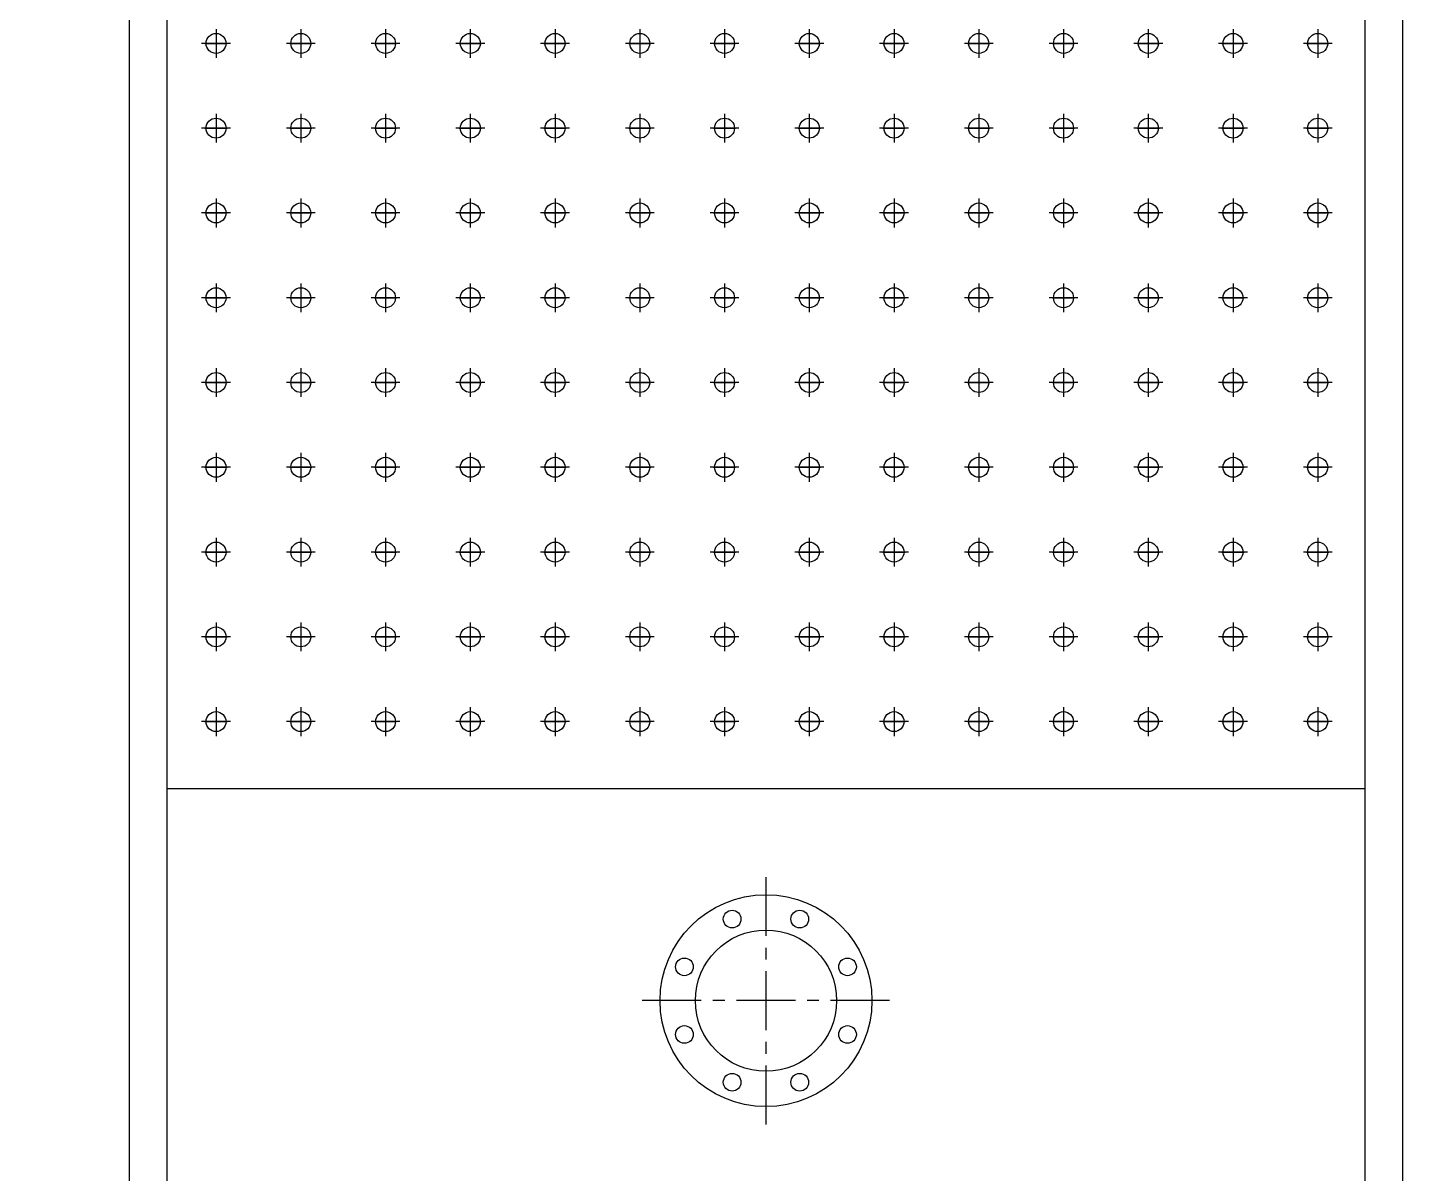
# Model space of a CAD drawing. Header units: millimetres. Extents: x 0 to 16815, y 0 to 11890.
# Drawn here: x 5925 to 7385, y 8823 to 10039 of the extents above; entities that cross this region are included whole.
import ezdxf

# ---------------------------------------------------------------- set-up
doc = ezdxf.new("R2010")
doc.units = ezdxf.units.MM
doc.linetypes.add('CENTER', pattern=[2, 1.25, -0.25, 0.25, -0.25])
doc.layers.add('CENTER', color=1, linetype='CENTER')

msp = doc.modelspace()

# ---------------------------------------------------------------- linework, layer by layer
at = {"color": 3}
for p, q in [((6032.8, 7646.3), (6032.8, 10366.3)), ((6072.8, 7646.3), (6072.8, 10366.3)), ((7344.8, 9231.3), (6072.8, 9231.3))]:
    msp.add_line(p, q, dxfattribs=at)
for points in [[(1984.8, 7606.3), (1984.8, 10406.3), (7384.8, 10406.3), (7384.8, 7606.3)], [(2024.8, 7646.3), (2024.8, 10366.3), (7344.8, 10366.3), (7344.8, 7646.3)]]:
    msp.add_lwpolyline(points, close=True, dxfattribs=at)
for centre in [(6124.8, 10022.5), (6214.8, 10022.5), (6304.8, 10022.5), (6394.8, 10022.5), (6484.8, 10022.5), (6574.8, 10022.5), (6664.8, 10022.5), (6754.8, 10022.5), (6844.8, 10022.5), (6934.8, 10022.5), (7024.8, 10022.5), (7114.8, 10022.5), (7204.8, 10022.5), (7294.8, 10022.5), (6124.8, 9932.5), (6214.8, 9932.5), (6304.8, 9932.5), (6394.8, 9932.5), (6484.8, 9932.5), (6574.8, 9932.5), (6664.8, 9932.5), (6754.8, 9932.5), (6844.8, 9932.5), (6934.8, 9932.5), (7024.8, 9932.5), (7114.8, 9932.5), (7204.8, 9932.5), (7294.8, 9932.5), (6124.8, 9842.5), (6214.8, 9842.5), (6304.8, 9842.5), (6394.8, 9842.5), (6484.8, 9842.5), (6574.8, 9842.5), (6664.8, 9842.5), (6754.8, 9842.5), (6844.8, 9842.5), (6934.8, 9842.5), (7024.8, 9842.5), (7114.8, 9842.5), (7204.8, 9842.5), (7294.8, 9842.5), (6124.8, 9752.5), (6214.8, 9752.5), (6304.8, 9752.5), (6394.8, 9752.5), (6484.8, 9752.5), (6574.8, 9752.5), (6664.8, 9752.5), (6754.8, 9752.5), (6844.8, 9752.5), (6934.8, 9752.5), (7024.8, 9752.5), (7114.8, 9752.5), (7204.8, 9752.5), (7294.8, 9752.5), (6124.8, 9662.5), (6214.8, 9662.5), (6304.8, 9662.5), (6394.8, 9662.5), (6484.8, 9662.5), (6574.8, 9662.5), (6664.8, 9662.5), (6754.8, 9662.5), (6844.8, 9662.5), (6934.8, 9662.5), (7024.8, 9662.5), (7114.8, 9662.5), (7204.8, 9662.5), (7294.8, 9662.5), (6124.8, 9572.5), (6214.8, 9572.5), (6304.8, 9572.5), (6394.8, 9572.5), (6484.8, 9572.5), (6574.8, 9572.5), (6664.8, 9572.5), (6754.8, 9572.5), (6844.8, 9572.5), (6934.8, 9572.5), (7024.8, 9572.5), (7114.8, 9572.5), (7204.8, 9572.5), (7294.8, 9572.5), (6124.8, 9482.5), (6214.8, 9482.5), (6304.8, 9482.5), (6394.8, 9482.5), (6484.8, 9482.5), (6574.8, 9482.5), (6664.8, 9482.5), (6754.8, 9482.5), (6844.8, 9482.5), (6934.8, 9482.5), (7024.8, 9482.5), (7114.8, 9482.5), (7204.8, 9482.5), (7294.8, 9482.5), (6124.8, 9392.5), (6214.8, 9392.5), (6304.8, 9392.5), (6394.8, 9392.5), (6484.8, 9392.5), (6574.8, 9392.5), (6664.8, 9392.5), (6754.8, 9392.5), (6844.8, 9392.5), (6934.8, 9392.5), (7024.8, 9392.5), (7114.8, 9392.5), (7204.8, 9392.5), (7294.8, 9392.5), (6124.8, 9302.5), (6214.8, 9302.5), (6304.8, 9302.5), (6394.8, 9302.5), (6484.8, 9302.5), (6574.8, 9302.5), (6664.8, 9302.5), (6754.8, 9302.5), (6844.8, 9302.5), (6934.8, 9302.5), (7024.8, 9302.5), (7114.8, 9302.5), (7204.8, 9302.5), (7294.8, 9302.5)]:
    msp.add_circle(centre, 10.6)
for centre, radius in [((6708.8, 9006.3), 112.5), ((6672.9, 9092.9), 9.38), ((6744.7, 9092.9), 9.38), ((6708.8, 9006.3), 75), ((6622.2, 9042.2), 9.38), ((6795.4, 9042.2), 9.38), ((6622.2, 8970.4), 9.38), ((6795.4, 8970.4), 9.38), ((6672.9, 8919.7), 9.38), ((6744.7, 8919.7), 9.38)]:
    msp.add_circle(centre, radius, dxfattribs=at)
at = {"layer": 'CENTER', "linetype": 'CENTER', "ltscale": 50}
for p, q in [((6124.8, 10037.8), (6124.8, 10007.2)), ((6124.8, 10034.3), (6124.8, 10010.8)), ((6214.8, 10037.8), (6214.8, 10007.2)), ((6214.8, 10034.3), (6214.8, 10010.8)), ((6304.8, 10037.8), (6304.8, 10007.2)), ((6304.8, 10034.3), (6304.8, 10010.8)), ((6394.8, 10037.8), (6394.8, 10007.2)), ((6394.8, 10034.3), (6394.8, 10010.8)), ((6484.8, 10037.8), (6484.8, 10007.2)), ((6484.8, 10034.3), (6484.8, 10010.8)), ((6574.8, 10037.8), (6574.8, 10007.2)), ((6574.8, 10034.3), (6574.8, 10010.8)), ((6664.8, 10037.8), (6664.8, 10007.2)), ((6664.8, 10034.3), (6664.8, 10010.8)), ((6754.8, 10037.8), (6754.8, 10007.2)), ((6754.8, 10034.3), (6754.8, 10010.8)), ((6844.8, 10037.8), (6844.8, 10007.2)), ((6844.8, 10034.3), (6844.8, 10010.8)), ((6934.8, 10037.8), (6934.8, 10007.2)), ((6934.8, 10034.3), (6934.8, 10010.8)), ((7024.8, 10037.8), (7024.8, 10007.2)), ((7024.8, 10034.3), (7024.8, 10010.8)), ((7114.8, 10037.8), (7114.8, 10007.2)), ((7114.8, 10034.3), (7114.8, 10010.8)), ((7204.8, 10037.8), (7204.8, 10007.2)), ((7204.8, 10034.3), (7204.8, 10010.8)), ((7294.8, 10037.8), (7294.8, 10007.2)), ((7294.8, 10034.3), (7294.8, 10010.8)), ((6140.1, 10022.5), (6109.5, 10022.5)), ((6113, 10022.5), (6136.6, 10022.5)), ((6136.6, 10022.5), (6113, 10022.5)), ((6113, 10022.5), (6136.6, 10022.5)), ((6230.1, 10022.5), (6199.5, 10022.5)), ((6203, 10022.5), (6226.6, 10022.5)), ((6226.6, 10022.5), (6203, 10022.5)), ((6203, 10022.5), (6226.6, 10022.5)), ((6320.1, 10022.5), (6289.5, 10022.5)), ((6293, 10022.5), (6316.6, 10022.5)), ((6316.6, 10022.5), (6293, 10022.5)), ((6293, 10022.5), (6316.6, 10022.5)), ((6410.1, 10022.5), (6379.5, 10022.5)), ((6383, 10022.5), (6406.6, 10022.5)), ((6406.6, 10022.5), (6383, 10022.5)), ((6383, 10022.5), (6406.6, 10022.5)), ((6500.1, 10022.5), (6469.5, 10022.5)), ((6473, 10022.5), (6496.6, 10022.5)), ((6496.6, 10022.5), (6473, 10022.5)), ((6473, 10022.5), (6496.6, 10022.5)), ((6590.1, 10022.5), (6559.5, 10022.5)), ((6563, 10022.5), (6586.6, 10022.5)), ((6586.6, 10022.5), (6563, 10022.5)), ((6563, 10022.5), (6586.6, 10022.5)), ((6680.1, 10022.5), (6649.5, 10022.5)), ((6653, 10022.5), (6676.6, 10022.5)), ((6676.6, 10022.5), (6653, 10022.5)), ((6653, 10022.5), (6676.6, 10022.5)), ((6770.1, 10022.5), (6739.5, 10022.5)), ((6743, 10022.5), (6766.6, 10022.5)), ((6766.6, 10022.5), (6743, 10022.5)), ((6743, 10022.5), (6766.6, 10022.5)), ((6860.1, 10022.5), (6829.5, 10022.5)), ((6833, 10022.5), (6856.6, 10022.5)), ((6856.6, 10022.5), (6833, 10022.5)), ((6833, 10022.5), (6856.6, 10022.5)), ((6950.1, 10022.5), (6919.5, 10022.5)), ((6923, 10022.5), (6946.6, 10022.5)), ((6946.6, 10022.5), (6923, 10022.5)), ((6923, 10022.5), (6946.6, 10022.5)), ((7040.1, 10022.5), (7009.5, 10022.5)), ((7013, 10022.5), (7036.6, 10022.5)), ((7036.6, 10022.5), (7013, 10022.5)), ((7013, 10022.5), (7036.6, 10022.5)), ((7130.1, 10022.5), (7099.5, 10022.5)), ((7103, 10022.5), (7126.6, 10022.5)), ((7126.6, 10022.5), (7103, 10022.5)), ((7103, 10022.5), (7126.6, 10022.5)), ((7220.1, 10022.5), (7189.5, 10022.5)), ((7193, 10022.5), (7216.6, 10022.5)), ((7216.6, 10022.5), (7193, 10022.5)), ((7193, 10022.5), (7216.6, 10022.5)), ((7310.1, 10022.5), (7279.5, 10022.5)), ((7283, 10022.5), (7306.6, 10022.5)), ((7306.6, 10022.5), (7283, 10022.5)), ((7283, 10022.5), (7306.6, 10022.5)), ((6124.8, 9947.8), (6124.8, 9917.2)), ((6124.8, 9944.3), (6124.8, 9920.8)), ((6214.8, 9947.8), (6214.8, 9917.2)), ((6214.8, 9944.3), (6214.8, 9920.8)), ((6304.8, 9947.8), (6304.8, 9917.2)), ((6304.8, 9944.3), (6304.8, 9920.8)), ((6394.8, 9947.8), (6394.8, 9917.2)), ((6394.8, 9944.3), (6394.8, 9920.8)), ((6484.8, 9947.8), (6484.8, 9917.2)), ((6484.8, 9944.3), (6484.8, 9920.8)), ((6574.8, 9947.8), (6574.8, 9917.2)), ((6574.8, 9944.3), (6574.8, 9920.8)), ((6664.8, 9947.8), (6664.8, 9917.2)), ((6664.8, 9944.3), (6664.8, 9920.8)), ((6754.8, 9947.8), (6754.8, 9917.2)), ((6754.8, 9944.3), (6754.8, 9920.8)), ((6844.8, 9947.8), (6844.8, 9917.2)), ((6844.8, 9944.3), (6844.8, 9920.8)), ((6934.8, 9947.8), (6934.8, 9917.2)), ((6934.8, 9944.3), (6934.8, 9920.8)), ((7024.8, 9947.8), (7024.8, 9917.2)), ((7024.8, 9944.3), (7024.8, 9920.8)), ((7114.8, 9947.8), (7114.8, 9917.2)), ((7114.8, 9944.3), (7114.8, 9920.8)), ((7204.8, 9947.8), (7204.8, 9917.2)), ((7204.8, 9944.3), (7204.8, 9920.8)), ((7294.8, 9947.8), (7294.8, 9917.2)), ((7294.8, 9944.3), (7294.8, 9920.8)), ((6140.1, 9932.5), (6109.5, 9932.5)), ((6113, 9932.5), (6136.6, 9932.5)), ((6136.6, 9932.5), (6113, 9932.5)), ((6113, 9932.5), (6136.6, 9932.5)), ((6230.1, 9932.5), (6199.5, 9932.5)), ((6203, 9932.5), (6226.6, 9932.5)), ((6226.6, 9932.5), (6203, 9932.5)), ((6203, 9932.5), (6226.6, 9932.5)), ((6320.1, 9932.5), (6289.5, 9932.5)), ((6293, 9932.5), (6316.6, 9932.5)), ((6316.6, 9932.5), (6293, 9932.5)), ((6293, 9932.5), (6316.6, 9932.5)), ((6410.1, 9932.5), (6379.5, 9932.5)), ((6383, 9932.5), (6406.6, 9932.5)), ((6406.6, 9932.5), (6383, 9932.5)), ((6383, 9932.5), (6406.6, 9932.5)), ((6500.1, 9932.5), (6469.5, 9932.5)), ((6473, 9932.5), (6496.6, 9932.5)), ((6496.6, 9932.5), (6473, 9932.5)), ((6473, 9932.5), (6496.6, 9932.5)), ((6590.1, 9932.5), (6559.5, 9932.5)), ((6563, 9932.5), (6586.6, 9932.5)), ((6586.6, 9932.5), (6563, 9932.5)), ((6563, 9932.5), (6586.6, 9932.5)), ((6680.1, 9932.5), (6649.5, 9932.5)), ((6653, 9932.5), (6676.6, 9932.5)), ((6676.6, 9932.5), (6653, 9932.5)), ((6653, 9932.5), (6676.6, 9932.5)), ((6770.1, 9932.5), (6739.5, 9932.5)), ((6743, 9932.5), (6766.6, 9932.5)), ((6766.6, 9932.5), (6743, 9932.5)), ((6743, 9932.5), (6766.6, 9932.5)), ((6860.1, 9932.5), (6829.5, 9932.5)), ((6833, 9932.5), (6856.6, 9932.5)), ((6856.6, 9932.5), (6833, 9932.5)), ((6833, 9932.5), (6856.6, 9932.5)), ((6950.1, 9932.5), (6919.5, 9932.5)), ((6923, 9932.5), (6946.6, 9932.5)), ((6946.6, 9932.5), (6923, 9932.5)), ((6923, 9932.5), (6946.6, 9932.5)), ((7040.1, 9932.5), (7009.5, 9932.5)), ((7013, 9932.5), (7036.6, 9932.5)), ((7036.6, 9932.5), (7013, 9932.5)), ((7013, 9932.5), (7036.6, 9932.5)), ((7130.1, 9932.5), (7099.5, 9932.5)), ((7103, 9932.5), (7126.6, 9932.5)), ((7126.6, 9932.5), (7103, 9932.5)), ((7103, 9932.5), (7126.6, 9932.5)), ((7220.1, 9932.5), (7189.5, 9932.5)), ((7193, 9932.5), (7216.6, 9932.5)), ((7216.6, 9932.5), (7193, 9932.5)), ((7193, 9932.5), (7216.6, 9932.5)), ((7310.1, 9932.5), (7279.5, 9932.5)), ((7283, 9932.5), (7306.6, 9932.5)), ((7306.6, 9932.5), (7283, 9932.5)), ((7283, 9932.5), (7306.6, 9932.5)), ((6124.8, 9857.8), (6124.8, 9827.2)), ((6214.8, 9857.8), (6214.8, 9827.2)), ((6304.8, 9857.8), (6304.8, 9827.2)), ((6394.8, 9857.8), (6394.8, 9827.2)), ((6484.8, 9857.8), (6484.8, 9827.2)), ((6574.8, 9857.8), (6574.8, 9827.2)), ((6664.8, 9857.8), (6664.8, 9827.2)), ((6754.8, 9857.8), (6754.8, 9827.2)), ((6844.8, 9857.8), (6844.8, 9827.2)), ((6934.8, 9857.8), (6934.8, 9827.2)), ((7024.8, 9857.8), (7024.8, 9827.2)), ((7114.8, 9857.8), (7114.8, 9827.2)), ((7204.8, 9857.8), (7204.8, 9827.2)), ((7294.8, 9857.8), (7294.8, 9827.2)), ((6140.1, 9842.5), (6109.5, 9842.5)), ((6113, 9842.5), (6136.6, 9842.5)), ((6136.6, 9842.5), (6113, 9842.5)), ((6113, 9842.5), (6136.6, 9842.5)), ((6124.8, 9854.3), (6124.8, 9830.8)), ((6230.1, 9842.5), (6199.5, 9842.5)), ((6203, 9842.5), (6226.6, 9842.5)), ((6226.6, 9842.5), (6203, 9842.5)), ((6203, 9842.5), (6226.6, 9842.5)), ((6214.8, 9854.3), (6214.8, 9830.8)), ((6320.1, 9842.5), (6289.5, 9842.5)), ((6293, 9842.5), (6316.6, 9842.5)), ((6316.6, 9842.5), (6293, 9842.5)), ((6293, 9842.5), (6316.6, 9842.5)), ((6304.8, 9854.3), (6304.8, 9830.8)), ((6410.1, 9842.5), (6379.5, 9842.5)), ((6383, 9842.5), (6406.6, 9842.5)), ((6406.6, 9842.5), (6383, 9842.5)), ((6383, 9842.5), (6406.6, 9842.5)), ((6394.8, 9854.3), (6394.8, 9830.8)), ((6500.1, 9842.5), (6469.5, 9842.5)), ((6473, 9842.5), (6496.6, 9842.5)), ((6496.6, 9842.5), (6473, 9842.5)), ((6473, 9842.5), (6496.6, 9842.5)), ((6484.8, 9854.3), (6484.8, 9830.8)), ((6590.1, 9842.5), (6559.5, 9842.5)), ((6563, 9842.5), (6586.6, 9842.5)), ((6586.6, 9842.5), (6563, 9842.5)), ((6563, 9842.5), (6586.6, 9842.5)), ((6574.8, 9854.3), (6574.8, 9830.8)), ((6680.1, 9842.5), (6649.5, 9842.5)), ((6653, 9842.5), (6676.6, 9842.5)), ((6676.6, 9842.5), (6653, 9842.5)), ((6653, 9842.5), (6676.6, 9842.5)), ((6664.8, 9854.3), (6664.8, 9830.8)), ((6770.1, 9842.5), (6739.5, 9842.5)), ((6743, 9842.5), (6766.6, 9842.5)), ((6766.6, 9842.5), (6743, 9842.5)), ((6743, 9842.5), (6766.6, 9842.5)), ((6754.8, 9854.3), (6754.8, 9830.8)), ((6860.1, 9842.5), (6829.5, 9842.5)), ((6833, 9842.5), (6856.6, 9842.5)), ((6856.6, 9842.5), (6833, 9842.5)), ((6833, 9842.5), (6856.6, 9842.5)), ((6844.8, 9854.3), (6844.8, 9830.8)), ((6950.1, 9842.5), (6919.5, 9842.5)), ((6923, 9842.5), (6946.6, 9842.5)), ((6946.6, 9842.5), (6923, 9842.5)), ((6923, 9842.5), (6946.6, 9842.5)), ((6934.8, 9854.3), (6934.8, 9830.8)), ((7040.1, 9842.5), (7009.5, 9842.5)), ((7013, 9842.5), (7036.6, 9842.5)), ((7036.6, 9842.5), (7013, 9842.5)), ((7013, 9842.5), (7036.6, 9842.5)), ((7024.8, 9854.3), (7024.8, 9830.8)), ((7130.1, 9842.5), (7099.5, 9842.5)), ((7103, 9842.5), (7126.6, 9842.5)), ((7126.6, 9842.5), (7103, 9842.5)), ((7103, 9842.5), (7126.6, 9842.5)), ((7114.8, 9854.3), (7114.8, 9830.8)), ((7220.1, 9842.5), (7189.5, 9842.5)), ((7193, 9842.5), (7216.6, 9842.5)), ((7216.6, 9842.5), (7193, 9842.5)), ((7193, 9842.5), (7216.6, 9842.5)), ((7204.8, 9854.3), (7204.8, 9830.8)), ((7310.1, 9842.5), (7279.5, 9842.5)), ((7283, 9842.5), (7306.6, 9842.5)), ((7306.6, 9842.5), (7283, 9842.5)), ((7283, 9842.5), (7306.6, 9842.5)), ((7294.8, 9854.3), (7294.8, 9830.8)), ((6124.8, 9767.8), (6124.8, 9737.2)), ((6124.8, 9764.3), (6124.8, 9740.8)), ((6214.8, 9767.8), (6214.8, 9737.2)), ((6214.8, 9764.3), (6214.8, 9740.8)), ((6304.8, 9767.8), (6304.8, 9737.2)), ((6304.8, 9764.3), (6304.8, 9740.8)), ((6394.8, 9767.8), (6394.8, 9737.2)), ((6394.8, 9764.3), (6394.8, 9740.8)), ((6484.8, 9767.8), (6484.8, 9737.2)), ((6484.8, 9764.3), (6484.8, 9740.8)), ((6574.8, 9767.8), (6574.8, 9737.2)), ((6574.8, 9764.3), (6574.8, 9740.8)), ((6664.8, 9767.8), (6664.8, 9737.2)), ((6664.8, 9764.3), (6664.8, 9740.8)), ((6754.8, 9767.8), (6754.8, 9737.2)), ((6754.8, 9764.3), (6754.8, 9740.8)), ((6844.8, 9767.8), (6844.8, 9737.2)), ((6844.8, 9764.3), (6844.8, 9740.8)), ((6934.8, 9767.8), (6934.8, 9737.2)), ((6934.8, 9764.3), (6934.8, 9740.8)), ((7024.8, 9767.8), (7024.8, 9737.2)), ((7024.8, 9764.3), (7024.8, 9740.8)), ((7114.8, 9767.8), (7114.8, 9737.2)), ((7114.8, 9764.3), (7114.8, 9740.8)), ((7204.8, 9767.8), (7204.8, 9737.2)), ((7204.8, 9764.3), (7204.8, 9740.8)), ((7294.8, 9767.8), (7294.8, 9737.2)), ((7294.8, 9764.3), (7294.8, 9740.8)), ((6140.1, 9752.5), (6109.5, 9752.5)), ((6113, 9752.5), (6136.6, 9752.5)), ((6136.6, 9752.5), (6113, 9752.5)), ((6113, 9752.5), (6136.6, 9752.5)), ((6230.1, 9752.5), (6199.5, 9752.5)), ((6203, 9752.5), (6226.6, 9752.5)), ((6226.6, 9752.5), (6203, 9752.5)), ((6203, 9752.5), (6226.6, 9752.5)), ((6320.1, 9752.5), (6289.5, 9752.5)), ((6293, 9752.5), (6316.6, 9752.5)), ((6316.6, 9752.5), (6293, 9752.5)), ((6293, 9752.5), (6316.6, 9752.5)), ((6410.1, 9752.5), (6379.5, 9752.5)), ((6383, 9752.5), (6406.6, 9752.5)), ((6406.6, 9752.5), (6383, 9752.5)), ((6383, 9752.5), (6406.6, 9752.5)), ((6500.1, 9752.5), (6469.5, 9752.5)), ((6473, 9752.5), (6496.6, 9752.5)), ((6496.6, 9752.5), (6473, 9752.5)), ((6473, 9752.5), (6496.6, 9752.5)), ((6590.1, 9752.5), (6559.5, 9752.5)), ((6563, 9752.5), (6586.6, 9752.5)), ((6586.6, 9752.5), (6563, 9752.5)), ((6563, 9752.5), (6586.6, 9752.5)), ((6680.1, 9752.5), (6649.5, 9752.5)), ((6653, 9752.5), (6676.6, 9752.5)), ((6676.6, 9752.5), (6653, 9752.5)), ((6653, 9752.5), (6676.6, 9752.5)), ((6770.1, 9752.5), (6739.5, 9752.5)), ((6743, 9752.5), (6766.6, 9752.5)), ((6766.6, 9752.5), (6743, 9752.5)), ((6743, 9752.5), (6766.6, 9752.5)), ((6860.1, 9752.5), (6829.5, 9752.5)), ((6833, 9752.5), (6856.6, 9752.5)), ((6856.6, 9752.5), (6833, 9752.5)), ((6833, 9752.5), (6856.6, 9752.5)), ((6950.1, 9752.5), (6919.5, 9752.5)), ((6923, 9752.5), (6946.6, 9752.5)), ((6946.6, 9752.5), (6923, 9752.5)), ((6923, 9752.5), (6946.6, 9752.5)), ((7040.1, 9752.5), (7009.5, 9752.5)), ((7013, 9752.5), (7036.6, 9752.5)), ((7036.6, 9752.5), (7013, 9752.5)), ((7013, 9752.5), (7036.6, 9752.5)), ((7130.1, 9752.5), (7099.5, 9752.5)), ((7103, 9752.5), (7126.6, 9752.5)), ((7126.6, 9752.5), (7103, 9752.5)), ((7103, 9752.5), (7126.6, 9752.5)), ((7220.1, 9752.5), (7189.5, 9752.5)), ((7193, 9752.5), (7216.6, 9752.5)), ((7216.6, 9752.5), (7193, 9752.5)), ((7193, 9752.5), (7216.6, 9752.5)), ((7310.1, 9752.5), (7279.5, 9752.5)), ((7283, 9752.5), (7306.6, 9752.5)), ((7306.6, 9752.5), (7283, 9752.5)), ((7283, 9752.5), (7306.6, 9752.5)), ((6124.8, 9677.8), (6124.8, 9647.2)), ((6124.8, 9674.3), (6124.8, 9650.8)), ((6214.8, 9677.8), (6214.8, 9647.2)), ((6214.8, 9674.3), (6214.8, 9650.8)), ((6304.8, 9677.8), (6304.8, 9647.2)), ((6304.8, 9674.3), (6304.8, 9650.8)), ((6394.8, 9677.8), (6394.8, 9647.2)), ((6394.8, 9674.3), (6394.8, 9650.8)), ((6484.8, 9677.8), (6484.8, 9647.2)), ((6484.8, 9674.3), (6484.8, 9650.8)), ((6574.8, 9677.8), (6574.8, 9647.2)), ((6574.8, 9674.3), (6574.8, 9650.8)), ((6664.8, 9677.8), (6664.8, 9647.2)), ((6664.8, 9674.3), (6664.8, 9650.8)), ((6754.8, 9677.8), (6754.8, 9647.2)), ((6754.8, 9674.3), (6754.8, 9650.8)), ((6844.8, 9677.8), (6844.8, 9647.2)), ((6844.8, 9674.3), (6844.8, 9650.8)), ((6934.8, 9677.8), (6934.8, 9647.2)), ((6934.8, 9674.3), (6934.8, 9650.8)), ((7024.8, 9677.8), (7024.8, 9647.2)), ((7024.8, 9674.3), (7024.8, 9650.8)), ((7114.8, 9677.8), (7114.8, 9647.2)), ((7114.8, 9674.3), (7114.8, 9650.8)), ((7204.8, 9677.8), (7204.8, 9647.2)), ((7204.8, 9674.3), (7204.8, 9650.8)), ((7294.8, 9677.8), (7294.8, 9647.2)), ((7294.8, 9674.3), (7294.8, 9650.8)), ((6140.1, 9662.5), (6109.5, 9662.5)), ((6113, 9662.5), (6136.6, 9662.5)), ((6136.6, 9662.5), (6113, 9662.5)), ((6113, 9662.5), (6136.6, 9662.5)), ((6230.1, 9662.5), (6199.5, 9662.5)), ((6203, 9662.5), (6226.6, 9662.5)), ((6226.6, 9662.5), (6203, 9662.5)), ((6203, 9662.5), (6226.6, 9662.5)), ((6320.1, 9662.5), (6289.5, 9662.5)), ((6293, 9662.5), (6316.6, 9662.5)), ((6316.6, 9662.5), (6293, 9662.5)), ((6293, 9662.5), (6316.6, 9662.5)), ((6410.1, 9662.5), (6379.5, 9662.5)), ((6383, 9662.5), (6406.6, 9662.5)), ((6406.6, 9662.5), (6383, 9662.5)), ((6383, 9662.5), (6406.6, 9662.5)), ((6500.1, 9662.5), (6469.5, 9662.5)), ((6473, 9662.5), (6496.6, 9662.5)), ((6496.6, 9662.5), (6473, 9662.5)), ((6473, 9662.5), (6496.6, 9662.5)), ((6590.1, 9662.5), (6559.5, 9662.5)), ((6563, 9662.5), (6586.6, 9662.5)), ((6586.6, 9662.5), (6563, 9662.5)), ((6563, 9662.5), (6586.6, 9662.5)), ((6680.1, 9662.5), (6649.5, 9662.5)), ((6653, 9662.5), (6676.6, 9662.5)), ((6676.6, 9662.5), (6653, 9662.5)), ((6653, 9662.5), (6676.6, 9662.5)), ((6770.1, 9662.5), (6739.5, 9662.5)), ((6743, 9662.5), (6766.6, 9662.5)), ((6766.6, 9662.5), (6743, 9662.5)), ((6743, 9662.5), (6766.6, 9662.5)), ((6860.1, 9662.5), (6829.5, 9662.5)), ((6833, 9662.5), (6856.6, 9662.5)), ((6856.6, 9662.5), (6833, 9662.5)), ((6833, 9662.5), (6856.6, 9662.5)), ((6950.1, 9662.5), (6919.5, 9662.5)), ((6923, 9662.5), (6946.6, 9662.5)), ((6946.6, 9662.5), (6923, 9662.5)), ((6923, 9662.5), (6946.6, 9662.5)), ((7040.1, 9662.5), (7009.5, 9662.5)), ((7013, 9662.5), (7036.6, 9662.5)), ((7036.6, 9662.5), (7013, 9662.5)), ((7013, 9662.5), (7036.6, 9662.5)), ((7130.1, 9662.5), (7099.5, 9662.5)), ((7103, 9662.5), (7126.6, 9662.5)), ((7126.6, 9662.5), (7103, 9662.5)), ((7103, 9662.5), (7126.6, 9662.5)), ((7220.1, 9662.5), (7189.5, 9662.5)), ((7193, 9662.5), (7216.6, 9662.5)), ((7216.6, 9662.5), (7193, 9662.5)), ((7193, 9662.5), (7216.6, 9662.5)), ((7310.1, 9662.5), (7279.5, 9662.5)), ((7283, 9662.5), (7306.6, 9662.5)), ((7306.6, 9662.5), (7283, 9662.5)), ((7283, 9662.5), (7306.6, 9662.5)), ((6124.8, 9587.8), (6124.8, 9557.2)), ((6124.8, 9584.3), (6124.8, 9560.8)), ((6214.8, 9587.8), (6214.8, 9557.2)), ((6214.8, 9584.3), (6214.8, 9560.8)), ((6304.8, 9587.8), (6304.8, 9557.2)), ((6304.8, 9584.3), (6304.8, 9560.8)), ((6394.8, 9587.8), (6394.8, 9557.2)), ((6394.8, 9584.3), (6394.8, 9560.8)), ((6484.8, 9587.8), (6484.8, 9557.2)), ((6484.8, 9584.3), (6484.8, 9560.8)), ((6574.8, 9587.8), (6574.8, 9557.2)), ((6574.8, 9584.3), (6574.8, 9560.8)), ((6664.8, 9587.8), (6664.8, 9557.2)), ((6664.8, 9584.3), (6664.8, 9560.8)), ((6754.8, 9587.8), (6754.8, 9557.2)), ((6754.8, 9584.3), (6754.8, 9560.8)), ((6844.8, 9587.8), (6844.8, 9557.2)), ((6844.8, 9584.3), (6844.8, 9560.8)), ((6934.8, 9587.8), (6934.8, 9557.2)), ((6934.8, 9584.3), (6934.8, 9560.8)), ((7024.8, 9587.8), (7024.8, 9557.2)), ((7024.8, 9584.3), (7024.8, 9560.8)), ((7114.8, 9587.8), (7114.8, 9557.2)), ((7114.8, 9584.3), (7114.8, 9560.8)), ((7204.8, 9587.8), (7204.8, 9557.2)), ((7204.8, 9584.3), (7204.8, 9560.8)), ((7294.8, 9587.8), (7294.8, 9557.2)), ((7294.8, 9584.3), (7294.8, 9560.8)), ((6140.1, 9572.5), (6109.5, 9572.5)), ((6113, 9572.5), (6136.6, 9572.5)), ((6136.6, 9572.5), (6113, 9572.5)), ((6113, 9572.5), (6136.6, 9572.5)), ((6230.1, 9572.5), (6199.5, 9572.5)), ((6203, 9572.5), (6226.6, 9572.5)), ((6226.6, 9572.5), (6203, 9572.5)), ((6203, 9572.5), (6226.6, 9572.5)), ((6320.1, 9572.5), (6289.5, 9572.5)), ((6293, 9572.5), (6316.6, 9572.5)), ((6316.6, 9572.5), (6293, 9572.5)), ((6293, 9572.5), (6316.6, 9572.5)), ((6410.1, 9572.5), (6379.5, 9572.5)), ((6383, 9572.5), (6406.6, 9572.5)), ((6406.6, 9572.5), (6383, 9572.5)), ((6383, 9572.5), (6406.6, 9572.5)), ((6500.1, 9572.5), (6469.5, 9572.5)), ((6473, 9572.5), (6496.6, 9572.5)), ((6496.6, 9572.5), (6473, 9572.5)), ((6473, 9572.5), (6496.6, 9572.5)), ((6590.1, 9572.5), (6559.5, 9572.5)), ((6563, 9572.5), (6586.6, 9572.5)), ((6586.6, 9572.5), (6563, 9572.5)), ((6563, 9572.5), (6586.6, 9572.5)), ((6680.1, 9572.5), (6649.5, 9572.5)), ((6653, 9572.5), (6676.6, 9572.5)), ((6676.6, 9572.5), (6653, 9572.5)), ((6653, 9572.5), (6676.6, 9572.5)), ((6770.1, 9572.5), (6739.5, 9572.5)), ((6743, 9572.5), (6766.6, 9572.5)), ((6766.6, 9572.5), (6743, 9572.5)), ((6743, 9572.5), (6766.6, 9572.5)), ((6860.1, 9572.5), (6829.5, 9572.5)), ((6833, 9572.5), (6856.6, 9572.5)), ((6856.6, 9572.5), (6833, 9572.5)), ((6833, 9572.5), (6856.6, 9572.5)), ((6950.1, 9572.5), (6919.5, 9572.5)), ((6923, 9572.5), (6946.6, 9572.5)), ((6946.6, 9572.5), (6923, 9572.5)), ((6923, 9572.5), (6946.6, 9572.5)), ((7040.1, 9572.5), (7009.5, 9572.5)), ((7013, 9572.5), (7036.6, 9572.5)), ((7036.6, 9572.5), (7013, 9572.5)), ((7013, 9572.5), (7036.6, 9572.5)), ((7130.1, 9572.5), (7099.5, 9572.5)), ((7103, 9572.5), (7126.6, 9572.5)), ((7126.6, 9572.5), (7103, 9572.5)), ((7103, 9572.5), (7126.6, 9572.5)), ((7220.1, 9572.5), (7189.5, 9572.5)), ((7193, 9572.5), (7216.6, 9572.5)), ((7216.6, 9572.5), (7193, 9572.5)), ((7193, 9572.5), (7216.6, 9572.5)), ((7310.1, 9572.5), (7279.5, 9572.5)), ((7283, 9572.5), (7306.6, 9572.5)), ((7306.6, 9572.5), (7283, 9572.5)), ((7283, 9572.5), (7306.6, 9572.5)), ((6124.8, 9497.8), (6124.8, 9467.2)), ((6124.8, 9494.3), (6124.8, 9470.8)), ((6214.8, 9497.8), (6214.8, 9467.2)), ((6214.8, 9494.3), (6214.8, 9470.8)), ((6304.8, 9497.8), (6304.8, 9467.2)), ((6304.8, 9494.3), (6304.8, 9470.8)), ((6394.8, 9497.8), (6394.8, 9467.2)), ((6394.8, 9494.3), (6394.8, 9470.8)), ((6484.8, 9497.8), (6484.8, 9467.2)), ((6484.8, 9494.3), (6484.8, 9470.8)), ((6574.8, 9497.8), (6574.8, 9467.2)), ((6574.8, 9494.3), (6574.8, 9470.8)), ((6664.8, 9497.8), (6664.8, 9467.2)), ((6664.8, 9494.3), (6664.8, 9470.8)), ((6754.8, 9497.8), (6754.8, 9467.2)), ((6754.8, 9494.3), (6754.8, 9470.8)), ((6844.8, 9497.8), (6844.8, 9467.2)), ((6844.8, 9494.3), (6844.8, 9470.8)), ((6934.8, 9497.8), (6934.8, 9467.2)), ((6934.8, 9494.3), (6934.8, 9470.8)), ((7024.8, 9497.8), (7024.8, 9467.2)), ((7024.8, 9494.3), (7024.8, 9470.8)), ((7114.8, 9497.8), (7114.8, 9467.2)), ((7114.8, 9494.3), (7114.8, 9470.8)), ((7204.8, 9497.8), (7204.8, 9467.2)), ((7204.8, 9494.3), (7204.8, 9470.8)), ((7294.8, 9497.8), (7294.8, 9467.2)), ((7294.8, 9494.3), (7294.8, 9470.8)), ((6140.1, 9482.5), (6109.5, 9482.5)), ((6113, 9482.5), (6136.6, 9482.5)), ((6136.6, 9482.5), (6113, 9482.5)), ((6113, 9482.5), (6136.6, 9482.5)), ((6230.1, 9482.5), (6199.5, 9482.5)), ((6203, 9482.5), (6226.6, 9482.5)), ((6226.6, 9482.5), (6203, 9482.5)), ((6203, 9482.5), (6226.6, 9482.5)), ((6320.1, 9482.5), (6289.5, 9482.5)), ((6293, 9482.5), (6316.6, 9482.5)), ((6316.6, 9482.5), (6293, 9482.5)), ((6293, 9482.5), (6316.6, 9482.5)), ((6410.1, 9482.5), (6379.5, 9482.5)), ((6383, 9482.5), (6406.6, 9482.5)), ((6406.6, 9482.5), (6383, 9482.5)), ((6383, 9482.5), (6406.6, 9482.5)), ((6500.1, 9482.5), (6469.5, 9482.5)), ((6473, 9482.5), (6496.6, 9482.5)), ((6496.6, 9482.5), (6473, 9482.5)), ((6473, 9482.5), (6496.6, 9482.5)), ((6590.1, 9482.5), (6559.5, 9482.5)), ((6563, 9482.5), (6586.6, 9482.5)), ((6586.6, 9482.5), (6563, 9482.5)), ((6563, 9482.5), (6586.6, 9482.5)), ((6680.1, 9482.5), (6649.5, 9482.5)), ((6653, 9482.5), (6676.6, 9482.5)), ((6676.6, 9482.5), (6653, 9482.5)), ((6653, 9482.5), (6676.6, 9482.5)), ((6770.1, 9482.5), (6739.5, 9482.5)), ((6743, 9482.5), (6766.6, 9482.5)), ((6766.6, 9482.5), (6743, 9482.5)), ((6743, 9482.5), (6766.6, 9482.5)), ((6860.1, 9482.5), (6829.5, 9482.5)), ((6833, 9482.5), (6856.6, 9482.5)), ((6856.6, 9482.5), (6833, 9482.5)), ((6833, 9482.5), (6856.6, 9482.5)), ((6950.1, 9482.5), (6919.5, 9482.5)), ((6923, 9482.5), (6946.6, 9482.5)), ((6946.6, 9482.5), (6923, 9482.5)), ((6923, 9482.5), (6946.6, 9482.5)), ((7040.1, 9482.5), (7009.5, 9482.5)), ((7013, 9482.5), (7036.6, 9482.5)), ((7036.6, 9482.5), (7013, 9482.5)), ((7013, 9482.5), (7036.6, 9482.5)), ((7130.1, 9482.5), (7099.5, 9482.5)), ((7103, 9482.5), (7126.6, 9482.5)), ((7126.6, 9482.5), (7103, 9482.5)), ((7103, 9482.5), (7126.6, 9482.5)), ((7220.1, 9482.5), (7189.5, 9482.5)), ((7193, 9482.5), (7216.6, 9482.5)), ((7216.6, 9482.5), (7193, 9482.5)), ((7193, 9482.5), (7216.6, 9482.5)), ((7310.1, 9482.5), (7279.5, 9482.5)), ((7283, 9482.5), (7306.6, 9482.5)), ((7306.6, 9482.5), (7283, 9482.5)), ((7283, 9482.5), (7306.6, 9482.5)), ((6124.8, 9407.8), (6124.8, 9377.2)), ((6124.8, 9404.3), (6124.8, 9380.8)), ((6214.8, 9407.8), (6214.8, 9377.2)), ((6214.8, 9404.3), (6214.8, 9380.8)), ((6304.8, 9407.8), (6304.8, 9377.2)), ((6304.8, 9404.3), (6304.8, 9380.8)), ((6394.8, 9407.8), (6394.8, 9377.2)), ((6394.8, 9404.3), (6394.8, 9380.8)), ((6484.8, 9407.8), (6484.8, 9377.2)), ((6484.8, 9404.3), (6484.8, 9380.8)), ((6574.8, 9407.8), (6574.8, 9377.2)), ((6574.8, 9404.3), (6574.8, 9380.8)), ((6664.8, 9407.8), (6664.8, 9377.2)), ((6664.8, 9404.3), (6664.8, 9380.8)), ((6754.8, 9407.8), (6754.8, 9377.2)), ((6754.8, 9404.3), (6754.8, 9380.8)), ((6844.8, 9407.8), (6844.8, 9377.2)), ((6844.8, 9404.3), (6844.8, 9380.8)), ((6934.8, 9407.8), (6934.8, 9377.2)), ((6934.8, 9404.3), (6934.8, 9380.8)), ((7024.8, 9407.8), (7024.8, 9377.2)), ((7024.8, 9404.3), (7024.8, 9380.8)), ((7114.8, 9407.8), (7114.8, 9377.2)), ((7114.8, 9404.3), (7114.8, 9380.8)), ((7204.8, 9407.8), (7204.8, 9377.2)), ((7204.8, 9404.3), (7204.8, 9380.8)), ((7294.8, 9407.8), (7294.8, 9377.2)), ((7294.8, 9404.3), (7294.8, 9380.8)), ((6140.1, 9392.5), (6109.5, 9392.5)), ((6113, 9392.5), (6136.6, 9392.5)), ((6136.6, 9392.5), (6113, 9392.5)), ((6113, 9392.5), (6136.6, 9392.5)), ((6230.1, 9392.5), (6199.5, 9392.5)), ((6203, 9392.5), (6226.6, 9392.5)), ((6226.6, 9392.5), (6203, 9392.5)), ((6203, 9392.5), (6226.6, 9392.5)), ((6320.1, 9392.5), (6289.5, 9392.5)), ((6293, 9392.5), (6316.6, 9392.5)), ((6316.6, 9392.5), (6293, 9392.5)), ((6293, 9392.5), (6316.6, 9392.5)), ((6410.1, 9392.5), (6379.5, 9392.5)), ((6383, 9392.5), (6406.6, 9392.5)), ((6406.6, 9392.5), (6383, 9392.5)), ((6383, 9392.5), (6406.6, 9392.5)), ((6500.1, 9392.5), (6469.5, 9392.5)), ((6473, 9392.5), (6496.6, 9392.5)), ((6496.6, 9392.5), (6473, 9392.5)), ((6473, 9392.5), (6496.6, 9392.5)), ((6590.1, 9392.5), (6559.5, 9392.5)), ((6563, 9392.5), (6586.6, 9392.5)), ((6586.6, 9392.5), (6563, 9392.5)), ((6563, 9392.5), (6586.6, 9392.5)), ((6680.1, 9392.5), (6649.5, 9392.5)), ((6653, 9392.5), (6676.6, 9392.5)), ((6676.6, 9392.5), (6653, 9392.5)), ((6653, 9392.5), (6676.6, 9392.5)), ((6770.1, 9392.5), (6739.5, 9392.5)), ((6743, 9392.5), (6766.6, 9392.5)), ((6766.6, 9392.5), (6743, 9392.5)), ((6743, 9392.5), (6766.6, 9392.5)), ((6860.1, 9392.5), (6829.5, 9392.5)), ((6833, 9392.5), (6856.6, 9392.5)), ((6856.6, 9392.5), (6833, 9392.5)), ((6833, 9392.5), (6856.6, 9392.5)), ((6950.1, 9392.5), (6919.5, 9392.5)), ((6923, 9392.5), (6946.6, 9392.5)), ((6946.6, 9392.5), (6923, 9392.5)), ((6923, 9392.5), (6946.6, 9392.5)), ((7040.1, 9392.5), (7009.5, 9392.5)), ((7013, 9392.5), (7036.6, 9392.5)), ((7036.6, 9392.5), (7013, 9392.5)), ((7013, 9392.5), (7036.6, 9392.5)), ((7130.1, 9392.5), (7099.5, 9392.5)), ((7103, 9392.5), (7126.6, 9392.5)), ((7126.6, 9392.5), (7103, 9392.5)), ((7103, 9392.5), (7126.6, 9392.5)), ((7220.1, 9392.5), (7189.5, 9392.5)), ((7193, 9392.5), (7216.6, 9392.5)), ((7216.6, 9392.5), (7193, 9392.5)), ((7193, 9392.5), (7216.6, 9392.5)), ((7310.1, 9392.5), (7279.5, 9392.5)), ((7283, 9392.5), (7306.6, 9392.5)), ((7306.6, 9392.5), (7283, 9392.5)), ((7283, 9392.5), (7306.6, 9392.5)), ((6124.8, 9317.8), (6124.8, 9287.2)), ((6214.8, 9317.8), (6214.8, 9287.2)), ((6304.8, 9317.8), (6304.8, 9287.2)), ((6394.8, 9317.8), (6394.8, 9287.2)), ((6484.8, 9317.8), (6484.8, 9287.2)), ((6574.8, 9317.8), (6574.8, 9287.2)), ((6664.8, 9317.8), (6664.8, 9287.2)), ((6754.8, 9317.8), (6754.8, 9287.2)), ((6844.8, 9317.8), (6844.8, 9287.2)), ((6934.8, 9317.8), (6934.8, 9287.2)), ((7024.8, 9317.8), (7024.8, 9287.2)), ((7114.8, 9317.8), (7114.8, 9287.2)), ((7204.8, 9317.8), (7204.8, 9287.2)), ((7294.8, 9317.8), (7294.8, 9287.2)), ((6140.1, 9302.5), (6109.5, 9302.5)), ((6113, 9302.5), (6136.6, 9302.5)), ((6136.6, 9302.5), (6113, 9302.5)), ((6113, 9302.5), (6136.6, 9302.5)), ((6124.8, 9314.3), (6124.8, 9290.8)), ((6230.1, 9302.5), (6199.5, 9302.5)), ((6203, 9302.5), (6226.6, 9302.5)), ((6226.6, 9302.5), (6203, 9302.5)), ((6203, 9302.5), (6226.6, 9302.5)), ((6214.8, 9314.3), (6214.8, 9290.8)), ((6320.1, 9302.5), (6289.5, 9302.5)), ((6293, 9302.5), (6316.6, 9302.5)), ((6316.6, 9302.5), (6293, 9302.5)), ((6293, 9302.5), (6316.6, 9302.5)), ((6304.8, 9314.3), (6304.8, 9290.8)), ((6410.1, 9302.5), (6379.5, 9302.5)), ((6383, 9302.5), (6406.6, 9302.5)), ((6406.6, 9302.5), (6383, 9302.5)), ((6383, 9302.5), (6406.6, 9302.5)), ((6394.8, 9314.3), (6394.8, 9290.8)), ((6500.1, 9302.5), (6469.5, 9302.5)), ((6473, 9302.5), (6496.6, 9302.5)), ((6496.6, 9302.5), (6473, 9302.5)), ((6473, 9302.5), (6496.6, 9302.5)), ((6484.8, 9314.3), (6484.8, 9290.8)), ((6590.1, 9302.5), (6559.5, 9302.5)), ((6563, 9302.5), (6586.6, 9302.5)), ((6586.6, 9302.5), (6563, 9302.5)), ((6563, 9302.5), (6586.6, 9302.5)), ((6574.8, 9314.3), (6574.8, 9290.8)), ((6680.1, 9302.5), (6649.5, 9302.5)), ((6653, 9302.5), (6676.6, 9302.5)), ((6676.6, 9302.5), (6653, 9302.5)), ((6653, 9302.5), (6676.6, 9302.5)), ((6664.8, 9314.3), (6664.8, 9290.8)), ((6770.1, 9302.5), (6739.5, 9302.5)), ((6743, 9302.5), (6766.6, 9302.5)), ((6766.6, 9302.5), (6743, 9302.5)), ((6743, 9302.5), (6766.6, 9302.5)), ((6754.8, 9314.3), (6754.8, 9290.8)), ((6860.1, 9302.5), (6829.5, 9302.5)), ((6833, 9302.5), (6856.6, 9302.5)), ((6856.6, 9302.5), (6833, 9302.5)), ((6833, 9302.5), (6856.6, 9302.5)), ((6844.8, 9314.3), (6844.8, 9290.8)), ((6950.1, 9302.5), (6919.5, 9302.5)), ((6923, 9302.5), (6946.6, 9302.5)), ((6946.6, 9302.5), (6923, 9302.5)), ((6923, 9302.5), (6946.6, 9302.5)), ((6934.8, 9314.3), (6934.8, 9290.8)), ((7040.1, 9302.5), (7009.5, 9302.5)), ((7013, 9302.5), (7036.6, 9302.5)), ((7036.6, 9302.5), (7013, 9302.5)), ((7013, 9302.5), (7036.6, 9302.5)), ((7024.8, 9314.3), (7024.8, 9290.8)), ((7130.1, 9302.5), (7099.5, 9302.5)), ((7103, 9302.5), (7126.6, 9302.5)), ((7126.6, 9302.5), (7103, 9302.5)), ((7103, 9302.5), (7126.6, 9302.5)), ((7114.8, 9314.3), (7114.8, 9290.8)), ((7220.1, 9302.5), (7189.5, 9302.5)), ((7193, 9302.5), (7216.6, 9302.5)), ((7216.6, 9302.5), (7193, 9302.5)), ((7193, 9302.5), (7216.6, 9302.5)), ((7204.8, 9314.3), (7204.8, 9290.8)), ((7310.1, 9302.5), (7279.5, 9302.5)), ((7283, 9302.5), (7306.6, 9302.5)), ((7306.6, 9302.5), (7283, 9302.5)), ((7283, 9302.5), (7306.6, 9302.5)), ((7294.8, 9314.3), (7294.8, 9290.8)), ((6708.8, 9137.5), (6708.8, 8875)), ((6840, 9006.3), (6577.5, 9006.3))]:
    msp.add_line(p, q, dxfattribs=at)

doc.saveas('drawing.dxf')
